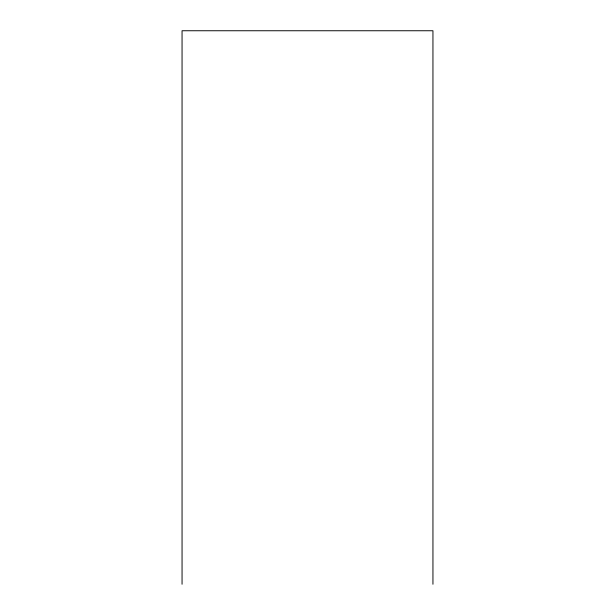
<?xml version="1.0" encoding="UTF-8"?>
<svg xmlns="http://www.w3.org/2000/svg" width="615" height="615" viewBox="0 0 615 615"><rect width="100%" height="100%" fill="white"/><g stroke="black" fill="none" stroke-linecap="round" stroke-linejoin="round"><path stroke-width="0.92" d="M432.945 584.25L432.945 30.75L182.055 30.75L182.055 584.25"/></g></svg>
